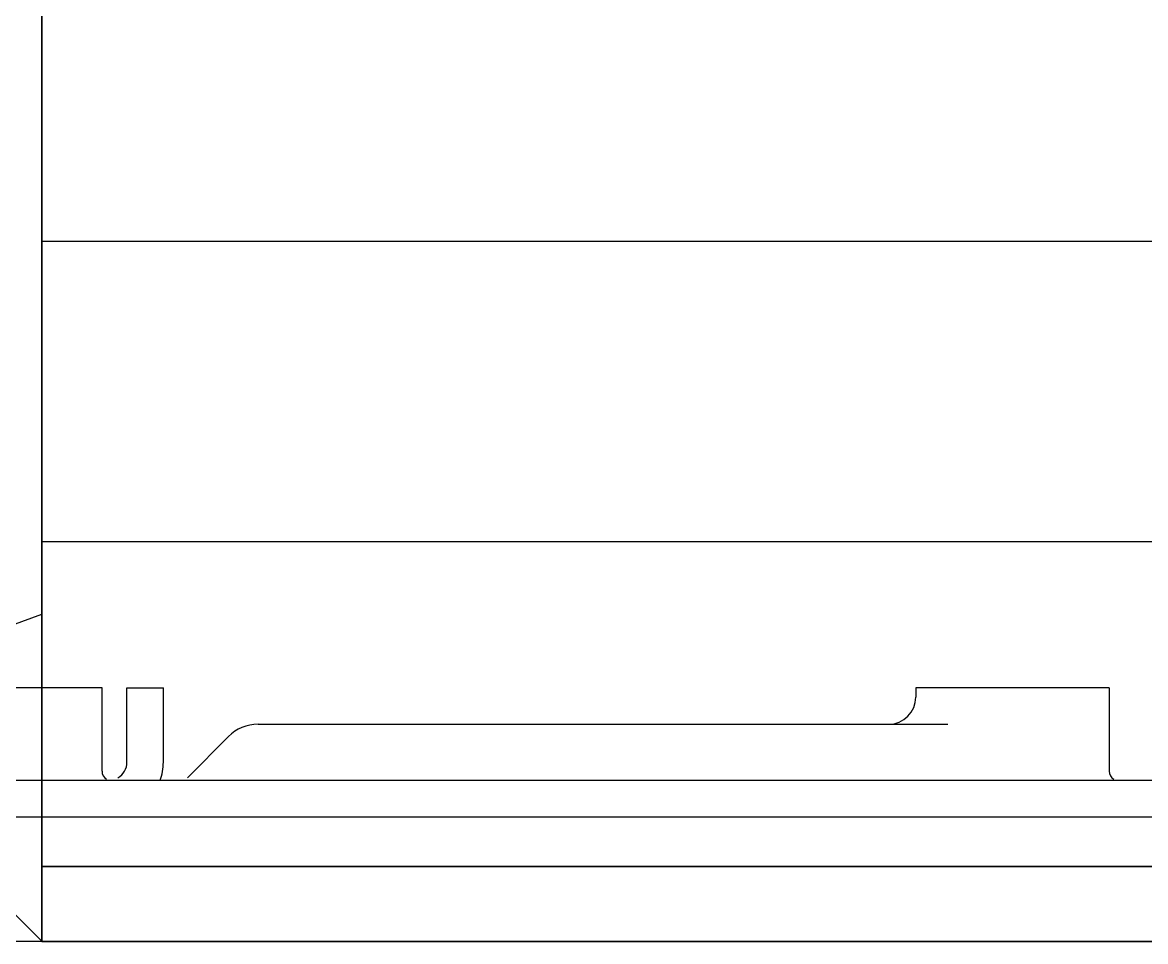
# Model space of a CAD drawing. Header units: millimetres. Extents: x 30557 to 235556, y -116603 to -73383.
# Drawn here: x 90980.93 to 91011.87, y -73995.62 to -73970.3 of the extents above; entities that cross this region are included whole.
import ezdxf

# ---------------------------------------------------------------- set-up
doc = ezdxf.new("R2010")
doc.units = ezdxf.units.MM

# ---------------------------------------------------------------- blocks, each defined once
blk = doc.blocks.new('1756-EN2TR-Z')
at = {"color": 7, "linetype": 'Continuous'}
for p, q in [((34.455, 0), (34.455, 142.321)), ((33.358, 8.604), (34.455, 9.003)), ((32.96, 1.495), (34.455, 0)), ((0, 0), (34.455, 0))]:
    blk.add_line(p, q, dxfattribs=at)
blk = doc.blocks.new('1756-IO-Z')
for p, q in [((0, -142.681), (0, 0)), ((0, 0), (0, -142.681)), ((0, -125.445), (34.422, -125.445)), ((0, -133.719), (34.422, -133.719)), ((34.422, -142.681), (0, -142.681)), ((0, -142.681), (34.422, -142.681)), ((0, -144.745), (0, -142.681)), ((0, -142.681), (0, -144.745)), ((34.422, -144.745), (0, -144.745)), ((0, -144.745), (34.422, -144.745))]:
    blk.add_line(p, q)
blk = doc.blocks.new('1756-A13-Z')
at = {"color": 7, "linetype": 'Continuous'}
for p, q in [((96.633, -129.743), (91.306, -129.743)), ((96.633, -132.039), (96.633, -129.743)), ((97.32, -131.788), (97.32, -129.743)), ((97.32, -129.743), (98.322, -129.743)), ((98.322, -131.788), (98.322, -129.743)), ((119.055, -129.743), (119.055, -129.994)), ((124.381, -129.743), (119.055, -129.743)), ((124.381, -129.743), (124.381, -132.039)), ((100.93, -130.746), (119.934, -130.746)), ((100.115, -131.083), (98.983, -132.216)), ((26.36, -132.289), (237.186, -132.289)), ((26.36, -133.291), (237.186, -133.291))]:
    blk.add_line(p, q, dxfattribs=at)
for centre, radius, start, end in [((118.303, -129.994), 0.752, 270, 0), ((100.93, -131.898), 1.153, 90, 135), ((96.819, -131.788), 0.501, 300.1074, 0), ((96.819, -131.788), 1.503, 340.2953, 0), ((96.883, -132.039), 0.251, 180, 240), ((124.632, -132.039), 0.251, 180, 240)]:
    blk.add_arc(centre, radius, start, end, dxfattribs=at)

msp = doc.modelspace()

# ---------------------------------------------------------------- block references
for name, p in [('1756-A13-Z', (90886.487, -73858.891)), ('1756-EN2TR-Z', (90947.003, -73995.61)), ('1756-IO-Z', (90981.458, -73850.877))]:
    msp.add_blockref(name, p)

doc.saveas('drawing.dxf')
